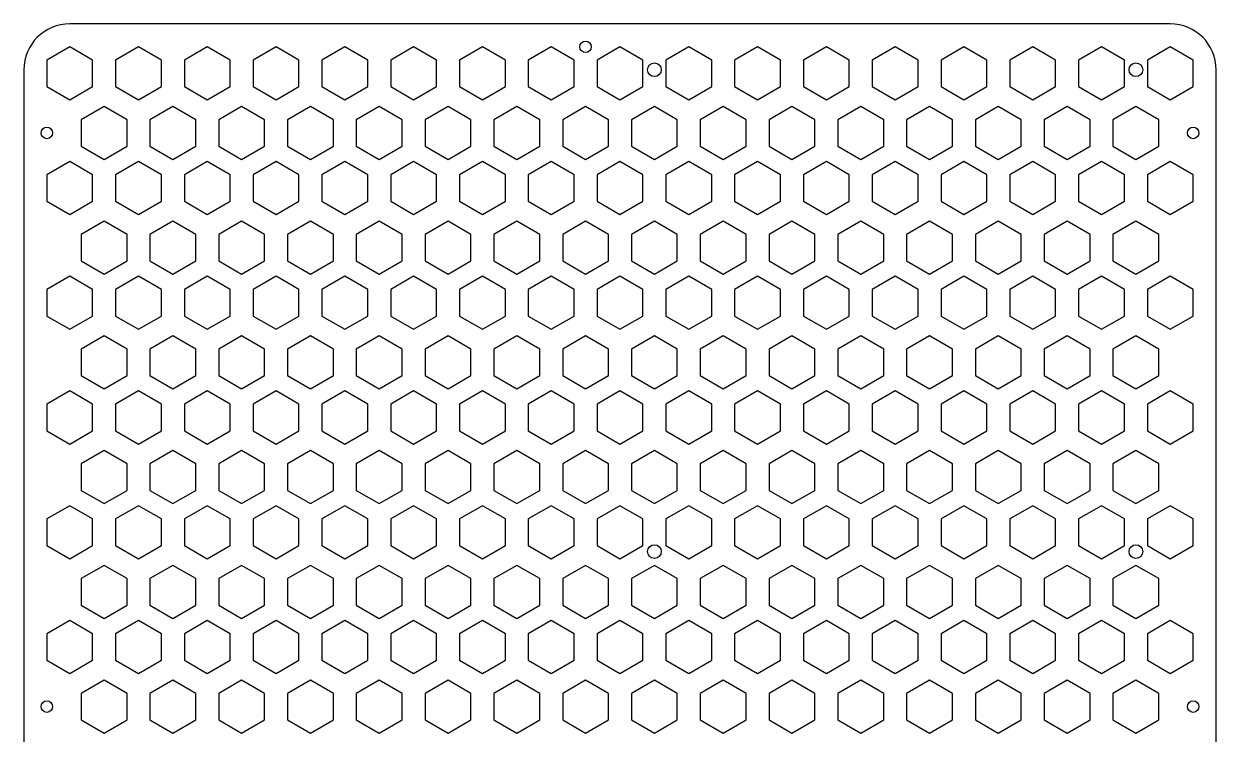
# Model space of a CAD drawing. Header units: millimetres. Extents: x 0 to 550, y 0 to 466.
# Drawn here: x 290.2 to 550.2, y 310.8 to 465.6 of the extents above; entities that cross this region are included whole.
import ezdxf

# ---------------------------------------------------------------- set-up
doc = ezdxf.new("R2010")
doc.units = ezdxf.units.MM

msp = doc.modelspace()

# ---------------------------------------------------------------- linework, layer by layer
at = {"color": 7, "linetype": 'Continuous', "lineweight": 25}
for p, q in [((540.2, 465.62), (300.2, 465.62)), ((300.2, 460.62), (295.2, 457.73)), ((305.2, 457.73), (300.2, 460.62)), ((315.2, 460.62), (310.2, 457.73)), ((320.2, 457.73), (315.2, 460.62)), ((330.2, 460.62), (325.2, 457.73)), ((335.2, 457.73), (330.2, 460.62)), ((345.2, 460.62), (340.2, 457.73)), ((350.2, 457.73), (345.2, 460.62)), ((360.2, 460.62), (355.2, 457.73)), ((365.2, 457.73), (360.2, 460.62)), ((375.2, 460.62), (370.2, 457.73)), ((380.2, 457.73), (375.2, 460.62)), ((390.2, 460.62), (385.2, 457.73)), ((395.2, 457.73), (390.2, 460.62)), ((405.2, 460.62), (400.2, 457.73)), ((410.2, 457.73), (405.2, 460.62)), ((420.2, 460.62), (415.2, 457.73)), ((425.2, 457.73), (420.2, 460.62)), ((435.2, 460.62), (430.2, 457.73)), ((440.2, 457.73), (435.2, 460.62)), ((450.2, 460.62), (445.2, 457.73)), ((455.2, 457.73), (450.2, 460.62)), ((465.2, 460.62), (460.2, 457.73)), ((470.2, 457.73), (465.2, 460.62)), ((480.2, 460.62), (475.2, 457.73)), ((485.2, 457.73), (480.2, 460.62)), ((495.2, 460.62), (490.2, 457.73)), ((500.2, 457.73), (495.2, 460.62)), ((510.2, 460.62), (505.2, 457.73)), ((515.2, 457.73), (510.2, 460.62)), ((525.2, 460.62), (520.2, 457.73)), ((530.2, 457.73), (525.2, 460.62)), ((540.2, 460.62), (535.2, 457.73)), ((545.2, 457.73), (540.2, 460.62)), ((295.2, 457.73), (295.2, 451.96)), ((305.2, 451.96), (305.2, 457.73)), ((310.2, 457.73), (310.2, 451.96)), ((320.2, 451.96), (320.2, 457.73)), ((325.2, 457.73), (325.2, 451.96)), ((335.2, 451.96), (335.2, 457.73)), ((340.2, 457.73), (340.2, 451.96)), ((350.2, 451.96), (350.2, 457.73)), ((355.2, 457.73), (355.2, 451.96)), ((365.2, 451.96), (365.2, 457.73)), ((370.2, 457.73), (370.2, 451.96)), ((380.2, 451.96), (380.2, 457.73)), ((385.2, 457.73), (385.2, 451.96)), ((395.2, 451.96), (395.2, 457.73)), ((400.2, 457.73), (400.2, 451.96)), ((410.2, 451.96), (410.2, 457.73)), ((415.2, 457.73), (415.2, 451.96)), ((425.2, 451.96), (425.2, 457.73)), ((430.2, 457.73), (430.2, 451.96)), ((440.2, 451.96), (440.2, 457.73)), ((445.2, 457.73), (445.2, 451.96)), ((455.2, 451.96), (455.2, 457.73)), ((460.2, 457.73), (460.2, 451.96)), ((470.2, 451.96), (470.2, 457.73)), ((475.2, 457.73), (475.2, 451.96)), ((485.2, 451.96), (485.2, 457.73)), ((490.2, 457.73), (490.2, 451.96)), ((500.2, 451.96), (500.2, 457.73)), ((505.2, 457.73), (505.2, 451.96)), ((515.2, 451.96), (515.2, 457.73)), ((520.2, 457.73), (520.2, 451.96)), ((530.2, 451.96), (530.2, 457.73)), ((535.2, 457.73), (535.2, 451.96)), ((545.2, 451.96), (545.2, 457.73)), ((290.2, 455.62), (290.2, 165.62)), ((550.2, 165.62), (550.2, 455.62)), ((295.2, 451.96), (300.2, 449.07)), ((300.2, 449.07), (305.2, 451.96)), ((310.2, 451.96), (315.2, 449.07)), ((315.2, 449.07), (320.2, 451.96)), ((325.2, 451.96), (330.2, 449.07)), ((330.2, 449.07), (335.2, 451.96)), ((340.2, 451.96), (345.2, 449.07)), ((345.2, 449.07), (350.2, 451.96)), ((355.2, 451.96), (360.2, 449.07)), ((360.2, 449.07), (365.2, 451.96)), ((370.2, 451.96), (375.2, 449.07)), ((375.2, 449.07), (380.2, 451.96)), ((385.2, 451.96), (390.2, 449.07)), ((390.2, 449.07), (395.2, 451.96)), ((400.2, 451.96), (405.2, 449.07)), ((405.2, 449.07), (410.2, 451.96)), ((415.2, 451.96), (420.2, 449.07)), ((420.2, 449.07), (425.2, 451.96)), ((430.2, 451.96), (435.2, 449.07)), ((435.2, 449.07), (440.2, 451.96)), ((445.2, 451.96), (450.2, 449.07)), ((450.2, 449.07), (455.2, 451.96)), ((460.2, 451.96), (465.2, 449.07)), ((465.2, 449.07), (470.2, 451.96)), ((475.2, 451.96), (480.2, 449.07)), ((480.2, 449.07), (485.2, 451.96)), ((490.2, 451.96), (495.2, 449.07)), ((495.2, 449.07), (500.2, 451.96)), ((505.2, 451.96), (510.2, 449.07)), ((510.2, 449.07), (515.2, 451.96)), ((520.2, 451.96), (525.2, 449.07)), ((525.2, 449.07), (530.2, 451.96)), ((535.2, 451.96), (540.2, 449.07)), ((540.2, 449.07), (545.2, 451.96)), ((307.7, 447.63), (302.7, 444.74)), ((312.7, 444.74), (307.7, 447.63)), ((322.7, 447.63), (317.7, 444.74)), ((327.7, 444.74), (322.7, 447.63)), ((337.7, 447.63), (332.7, 444.74)), ((342.7, 444.74), (337.7, 447.63)), ((352.7, 447.63), (347.7, 444.74)), ((357.7, 444.74), (352.7, 447.63)), ((367.7, 447.63), (362.7, 444.74)), ((372.7, 444.74), (367.7, 447.63)), ((382.7, 447.63), (377.7, 444.74)), ((387.7, 444.74), (382.7, 447.63)), ((397.7, 447.63), (392.7, 444.74)), ((402.7, 444.74), (397.7, 447.63)), ((412.7, 447.63), (407.7, 444.74)), ((417.7, 444.74), (412.7, 447.63)), ((427.7, 447.63), (422.7, 444.74)), ((432.7, 444.74), (427.7, 447.63)), ((442.7, 447.63), (437.7, 444.74)), ((447.7, 444.74), (442.7, 447.63)), ((457.7, 447.63), (452.7, 444.74)), ((462.7, 444.74), (457.7, 447.63)), ((472.7, 447.63), (467.7, 444.74)), ((477.7, 444.74), (472.7, 447.63)), ((487.7, 447.63), (482.7, 444.74)), ((492.7, 444.74), (487.7, 447.63)), ((502.7, 447.63), (497.7, 444.74)), ((507.7, 444.74), (502.7, 447.63)), ((517.7, 447.63), (512.7, 444.74)), ((522.7, 444.74), (517.7, 447.63)), ((532.7, 447.63), (527.7, 444.74)), ((537.7, 444.74), (532.7, 447.63)), ((302.7, 444.74), (302.7, 438.97)), ((312.7, 438.97), (312.7, 444.74)), ((317.7, 444.74), (317.7, 438.97)), ((327.7, 438.97), (327.7, 444.74)), ((332.7, 444.74), (332.7, 438.97)), ((342.7, 438.97), (342.7, 444.74)), ((347.7, 444.74), (347.7, 438.97)), ((357.7, 438.97), (357.7, 444.74)), ((362.7, 444.74), (362.7, 438.97)), ((372.7, 438.97), (372.7, 444.74)), ((377.7, 444.74), (377.7, 438.97)), ((387.7, 438.97), (387.7, 444.74)), ((392.7, 444.74), (392.7, 438.97)), ((402.7, 438.97), (402.7, 444.74)), ((407.7, 444.74), (407.7, 438.97)), ((417.7, 438.97), (417.7, 444.74)), ((422.7, 444.74), (422.7, 438.97)), ((432.7, 438.97), (432.7, 444.74)), ((437.7, 444.74), (437.7, 438.97)), ((447.7, 438.97), (447.7, 444.74)), ((452.7, 444.74), (452.7, 438.97)), ((462.7, 438.97), (462.7, 444.74)), ((467.7, 444.74), (467.7, 438.97)), ((477.7, 438.97), (477.7, 444.74)), ((482.7, 444.74), (482.7, 438.97)), ((492.7, 438.97), (492.7, 444.74)), ((497.7, 444.74), (497.7, 438.97)), ((507.7, 438.97), (507.7, 444.74)), ((512.7, 444.74), (512.7, 438.97)), ((522.7, 438.97), (522.7, 444.74)), ((527.7, 444.74), (527.7, 438.97)), ((537.7, 438.97), (537.7, 444.74)), ((302.7, 438.97), (307.7, 436.08)), ((307.7, 436.08), (312.7, 438.97)), ((317.7, 438.97), (322.7, 436.08)), ((322.7, 436.08), (327.7, 438.97)), ((332.7, 438.97), (337.7, 436.08)), ((337.7, 436.08), (342.7, 438.97)), ((347.7, 438.97), (352.7, 436.08)), ((352.7, 436.08), (357.7, 438.97)), ((362.7, 438.97), (367.7, 436.08)), ((367.7, 436.08), (372.7, 438.97)), ((377.7, 438.97), (382.7, 436.08)), ((382.7, 436.08), (387.7, 438.97)), ((392.7, 438.97), (397.7, 436.08)), ((397.7, 436.08), (402.7, 438.97)), ((407.7, 438.97), (412.7, 436.08)), ((412.7, 436.08), (417.7, 438.97)), ((422.7, 438.97), (427.7, 436.08)), ((427.7, 436.08), (432.7, 438.97)), ((437.7, 438.97), (442.7, 436.08)), ((442.7, 436.08), (447.7, 438.97)), ((452.7, 438.97), (457.7, 436.08)), ((457.7, 436.08), (462.7, 438.97)), ((467.7, 438.97), (472.7, 436.08)), ((472.7, 436.08), (477.7, 438.97)), ((482.7, 438.97), (487.7, 436.08)), ((487.7, 436.08), (492.7, 438.97)), ((497.7, 438.97), (502.7, 436.08)), ((502.7, 436.08), (507.7, 438.97)), ((512.7, 438.97), (517.7, 436.08)), ((517.7, 436.08), (522.7, 438.97)), ((527.7, 438.97), (532.7, 436.08)), ((532.7, 436.08), (537.7, 438.97)), ((300.2, 435.62), (295.2, 432.73)), ((305.2, 432.73), (300.2, 435.62)), ((315.2, 435.62), (310.2, 432.73)), ((320.2, 432.73), (315.2, 435.62)), ((330.2, 435.62), (325.2, 432.73)), ((335.2, 432.73), (330.2, 435.62)), ((345.2, 435.62), (340.2, 432.73)), ((350.2, 432.73), (345.2, 435.62)), ((360.2, 435.62), (355.2, 432.73)), ((365.2, 432.73), (360.2, 435.62)), ((375.2, 435.62), (370.2, 432.73)), ((380.2, 432.73), (375.2, 435.62)), ((390.2, 435.62), (385.2, 432.73)), ((395.2, 432.73), (390.2, 435.62)), ((405.2, 435.62), (400.2, 432.73)), ((410.2, 432.73), (405.2, 435.62)), ((420.2, 435.62), (415.2, 432.73)), ((425.2, 432.73), (420.2, 435.62)), ((435.2, 435.62), (430.2, 432.73)), ((440.2, 432.73), (435.2, 435.62)), ((450.2, 435.62), (445.2, 432.73)), ((455.2, 432.73), (450.2, 435.62)), ((465.2, 435.62), (460.2, 432.73)), ((470.2, 432.73), (465.2, 435.62)), ((480.2, 435.62), (475.2, 432.73)), ((485.2, 432.73), (480.2, 435.62)), ((495.2, 435.62), (490.2, 432.73)), ((500.2, 432.73), (495.2, 435.62)), ((510.2, 435.62), (505.2, 432.73)), ((515.2, 432.73), (510.2, 435.62)), ((525.2, 435.62), (520.2, 432.73)), ((530.2, 432.73), (525.2, 435.62)), ((540.2, 435.62), (535.2, 432.73)), ((545.2, 432.73), (540.2, 435.62)), ((295.2, 432.73), (295.2, 426.96)), ((305.2, 426.96), (305.2, 432.73)), ((310.2, 432.73), (310.2, 426.96)), ((320.2, 426.96), (320.2, 432.73)), ((325.2, 432.73), (325.2, 426.96)), ((335.2, 426.96), (335.2, 432.73)), ((340.2, 432.73), (340.2, 426.96)), ((350.2, 426.96), (350.2, 432.73)), ((355.2, 432.73), (355.2, 426.96)), ((365.2, 426.96), (365.2, 432.73)), ((370.2, 432.73), (370.2, 426.96)), ((380.2, 426.96), (380.2, 432.73)), ((385.2, 432.73), (385.2, 426.96)), ((395.2, 426.96), (395.2, 432.73)), ((400.2, 432.73), (400.2, 426.96)), ((410.2, 426.96), (410.2, 432.73)), ((415.2, 432.73), (415.2, 426.96)), ((425.2, 426.96), (425.2, 432.73)), ((430.2, 432.73), (430.2, 426.96)), ((440.2, 426.96), (440.2, 432.73)), ((445.2, 432.73), (445.2, 426.96)), ((455.2, 426.96), (455.2, 432.73)), ((460.2, 432.73), (460.2, 426.96)), ((470.2, 426.96), (470.2, 432.73)), ((475.2, 432.73), (475.2, 426.96)), ((485.2, 426.96), (485.2, 432.73)), ((490.2, 432.73), (490.2, 426.96)), ((500.2, 426.96), (500.2, 432.73)), ((505.2, 432.73), (505.2, 426.96)), ((515.2, 426.96), (515.2, 432.73)), ((520.2, 432.73), (520.2, 426.96)), ((530.2, 426.96), (530.2, 432.73)), ((535.2, 432.73), (535.2, 426.96)), ((545.2, 426.96), (545.2, 432.73)), ((295.2, 426.96), (300.2, 424.07)), ((300.2, 424.07), (305.2, 426.96)), ((310.2, 426.96), (315.2, 424.07)), ((315.2, 424.07), (320.2, 426.96)), ((325.2, 426.96), (330.2, 424.07)), ((330.2, 424.07), (335.2, 426.96)), ((340.2, 426.96), (345.2, 424.07)), ((345.2, 424.07), (350.2, 426.96)), ((355.2, 426.96), (360.2, 424.07)), ((360.2, 424.07), (365.2, 426.96)), ((370.2, 426.96), (375.2, 424.07)), ((375.2, 424.07), (380.2, 426.96)), ((385.2, 426.96), (390.2, 424.07)), ((390.2, 424.07), (395.2, 426.96)), ((400.2, 426.96), (405.2, 424.07)), ((405.2, 424.07), (410.2, 426.96)), ((415.2, 426.96), (420.2, 424.07)), ((420.2, 424.07), (425.2, 426.96)), ((430.2, 426.96), (435.2, 424.07)), ((435.2, 424.07), (440.2, 426.96)), ((445.2, 426.96), (450.2, 424.07)), ((450.2, 424.07), (455.2, 426.96)), ((460.2, 426.96), (465.2, 424.07)), ((465.2, 424.07), (470.2, 426.96)), ((475.2, 426.96), (480.2, 424.07)), ((480.2, 424.07), (485.2, 426.96)), ((490.2, 426.96), (495.2, 424.07)), ((495.2, 424.07), (500.2, 426.96)), ((505.2, 426.96), (510.2, 424.07)), ((510.2, 424.07), (515.2, 426.96)), ((520.2, 426.96), (525.2, 424.07)), ((525.2, 424.07), (530.2, 426.96)), ((535.2, 426.96), (540.2, 424.07)), ((540.2, 424.07), (545.2, 426.96)), ((307.7, 422.63), (302.7, 419.74)), ((312.7, 419.74), (307.7, 422.63)), ((322.7, 422.63), (317.7, 419.74)), ((327.7, 419.74), (322.7, 422.63)), ((337.7, 422.63), (332.7, 419.74)), ((342.7, 419.74), (337.7, 422.63)), ((352.7, 422.63), (347.7, 419.74)), ((357.7, 419.74), (352.7, 422.63)), ((367.7, 422.63), (362.7, 419.74)), ((372.7, 419.74), (367.7, 422.63)), ((382.7, 422.63), (377.7, 419.74)), ((387.7, 419.74), (382.7, 422.63)), ((397.7, 422.63), (392.7, 419.74)), ((402.7, 419.74), (397.7, 422.63)), ((412.7, 422.63), (407.7, 419.74)), ((417.7, 419.74), (412.7, 422.63)), ((427.7, 422.63), (422.7, 419.74)), ((432.7, 419.74), (427.7, 422.63)), ((442.7, 422.63), (437.7, 419.74)), ((447.7, 419.74), (442.7, 422.63)), ((457.7, 422.63), (452.7, 419.74)), ((462.7, 419.74), (457.7, 422.63)), ((472.7, 422.63), (467.7, 419.74)), ((477.7, 419.74), (472.7, 422.63)), ((487.7, 422.63), (482.7, 419.74)), ((492.7, 419.74), (487.7, 422.63)), ((502.7, 422.63), (497.7, 419.74)), ((507.7, 419.74), (502.7, 422.63)), ((517.7, 422.63), (512.7, 419.74)), ((522.7, 419.74), (517.7, 422.63)), ((532.7, 422.63), (527.7, 419.74)), ((537.7, 419.74), (532.7, 422.63)), ((302.7, 419.74), (302.7, 413.97)), ((312.7, 413.97), (312.7, 419.74)), ((317.7, 419.74), (317.7, 413.97)), ((327.7, 413.97), (327.7, 419.74)), ((332.7, 419.74), (332.7, 413.97)), ((342.7, 413.97), (342.7, 419.74)), ((347.7, 419.74), (347.7, 413.97)), ((357.7, 413.97), (357.7, 419.74)), ((362.7, 419.74), (362.7, 413.97)), ((372.7, 413.97), (372.7, 419.74)), ((377.7, 419.74), (377.7, 413.97)), ((387.7, 413.97), (387.7, 419.74)), ((392.7, 419.74), (392.7, 413.97)), ((402.7, 413.97), (402.7, 419.74)), ((407.7, 419.74), (407.7, 413.97)), ((417.7, 413.97), (417.7, 419.74)), ((422.7, 419.74), (422.7, 413.97)), ((432.7, 413.97), (432.7, 419.74)), ((437.7, 419.74), (437.7, 413.97)), ((447.7, 413.97), (447.7, 419.74)), ((452.7, 419.74), (452.7, 413.97)), ((462.7, 413.97), (462.7, 419.74)), ((467.7, 419.74), (467.7, 413.97)), ((477.7, 413.97), (477.7, 419.74)), ((482.7, 419.74), (482.7, 413.97)), ((492.7, 413.97), (492.7, 419.74)), ((497.7, 419.74), (497.7, 413.97)), ((507.7, 413.97), (507.7, 419.74)), ((512.7, 419.74), (512.7, 413.97)), ((522.7, 413.97), (522.7, 419.74)), ((527.7, 419.74), (527.7, 413.97)), ((537.7, 413.97), (537.7, 419.74)), ((302.7, 413.97), (307.7, 411.08)), ((307.7, 411.08), (312.7, 413.97)), ((317.7, 413.97), (322.7, 411.08)), ((322.7, 411.08), (327.7, 413.97)), ((332.7, 413.97), (337.7, 411.08)), ((337.7, 411.08), (342.7, 413.97)), ((347.7, 413.97), (352.7, 411.08)), ((352.7, 411.08), (357.7, 413.97)), ((362.7, 413.97), (367.7, 411.08)), ((367.7, 411.08), (372.7, 413.97)), ((377.7, 413.97), (382.7, 411.08)), ((382.7, 411.08), (387.7, 413.97)), ((392.7, 413.97), (397.7, 411.08)), ((397.7, 411.08), (402.7, 413.97)), ((407.7, 413.97), (412.7, 411.08)), ((412.7, 411.08), (417.7, 413.97)), ((422.7, 413.97), (427.7, 411.08)), ((427.7, 411.08), (432.7, 413.97)), ((437.7, 413.97), (442.7, 411.08)), ((442.7, 411.08), (447.7, 413.97)), ((452.7, 413.97), (457.7, 411.08)), ((457.7, 411.08), (462.7, 413.97)), ((467.7, 413.97), (472.7, 411.08)), ((472.7, 411.08), (477.7, 413.97)), ((482.7, 413.97), (487.7, 411.08)), ((487.7, 411.08), (492.7, 413.97)), ((497.7, 413.97), (502.7, 411.08)), ((502.7, 411.08), (507.7, 413.97)), ((512.7, 413.97), (517.7, 411.08)), ((517.7, 411.08), (522.7, 413.97)), ((527.7, 413.97), (532.7, 411.08)), ((532.7, 411.08), (537.7, 413.97)), ((300.2, 410.62), (295.2, 407.73)), ((305.2, 407.73), (300.2, 410.62)), ((315.2, 410.62), (310.2, 407.73)), ((320.2, 407.73), (315.2, 410.62)), ((330.2, 410.62), (325.2, 407.73)), ((335.2, 407.73), (330.2, 410.62)), ((345.2, 410.62), (340.2, 407.73)), ((350.2, 407.73), (345.2, 410.62)), ((360.2, 410.62), (355.2, 407.73)), ((365.2, 407.73), (360.2, 410.62)), ((375.2, 410.62), (370.2, 407.73)), ((380.2, 407.73), (375.2, 410.62)), ((390.2, 410.62), (385.2, 407.73)), ((395.2, 407.73), (390.2, 410.62)), ((405.2, 410.62), (400.2, 407.73)), ((410.2, 407.73), (405.2, 410.62)), ((420.2, 410.62), (415.2, 407.73)), ((425.2, 407.73), (420.2, 410.62)), ((435.2, 410.62), (430.2, 407.73)), ((440.2, 407.73), (435.2, 410.62)), ((450.2, 410.62), (445.2, 407.73)), ((455.2, 407.73), (450.2, 410.62)), ((465.2, 410.62), (460.2, 407.73)), ((470.2, 407.73), (465.2, 410.62)), ((480.2, 410.62), (475.2, 407.73)), ((485.2, 407.73), (480.2, 410.62)), ((495.2, 410.62), (490.2, 407.73)), ((500.2, 407.73), (495.2, 410.62)), ((510.2, 410.62), (505.2, 407.73)), ((515.2, 407.73), (510.2, 410.62)), ((525.2, 410.62), (520.2, 407.73)), ((530.2, 407.73), (525.2, 410.62)), ((540.2, 410.62), (535.2, 407.73)), ((545.2, 407.73), (540.2, 410.62)), ((295.2, 407.73), (295.2, 401.96)), ((305.2, 401.96), (305.2, 407.73)), ((310.2, 407.73), (310.2, 401.96)), ((320.2, 401.96), (320.2, 407.73)), ((325.2, 407.73), (325.2, 401.96)), ((335.2, 401.96), (335.2, 407.73)), ((340.2, 407.73), (340.2, 401.96)), ((350.2, 401.96), (350.2, 407.73)), ((355.2, 407.73), (355.2, 401.96)), ((365.2, 401.96), (365.2, 407.73)), ((370.2, 407.73), (370.2, 401.96)), ((380.2, 401.96), (380.2, 407.73)), ((385.2, 407.73), (385.2, 401.96)), ((395.2, 401.96), (395.2, 407.73)), ((400.2, 407.73), (400.2, 401.96)), ((410.2, 401.96), (410.2, 407.73)), ((415.2, 407.73), (415.2, 401.96)), ((425.2, 401.96), (425.2, 407.73)), ((430.2, 407.73), (430.2, 401.96)), ((440.2, 401.96), (440.2, 407.73)), ((445.2, 407.73), (445.2, 401.96)), ((455.2, 401.96), (455.2, 407.73)), ((460.2, 407.73), (460.2, 401.96)), ((470.2, 401.96), (470.2, 407.73)), ((475.2, 407.73), (475.2, 401.96)), ((485.2, 401.96), (485.2, 407.73)), ((490.2, 407.73), (490.2, 401.96)), ((500.2, 401.96), (500.2, 407.73)), ((505.2, 407.73), (505.2, 401.96)), ((515.2, 401.96), (515.2, 407.73)), ((520.2, 407.73), (520.2, 401.96)), ((530.2, 401.96), (530.2, 407.73)), ((535.2, 407.73), (535.2, 401.96)), ((545.2, 401.96), (545.2, 407.73)), ((295.2, 401.96), (300.2, 399.07)), ((300.2, 399.07), (305.2, 401.96)), ((310.2, 401.96), (315.2, 399.07)), ((315.2, 399.07), (320.2, 401.96)), ((325.2, 401.96), (330.2, 399.07)), ((330.2, 399.07), (335.2, 401.96)), ((340.2, 401.96), (345.2, 399.07)), ((345.2, 399.07), (350.2, 401.96)), ((355.2, 401.96), (360.2, 399.07)), ((360.2, 399.07), (365.2, 401.96)), ((370.2, 401.96), (375.2, 399.07)), ((375.2, 399.07), (380.2, 401.96)), ((385.2, 401.96), (390.2, 399.07)), ((390.2, 399.07), (395.2, 401.96)), ((400.2, 401.96), (405.2, 399.07)), ((405.2, 399.07), (410.2, 401.96)), ((415.2, 401.96), (420.2, 399.07)), ((420.2, 399.07), (425.2, 401.96)), ((430.2, 401.96), (435.2, 399.07)), ((435.2, 399.07), (440.2, 401.96)), ((445.2, 401.96), (450.2, 399.07)), ((450.2, 399.07), (455.2, 401.96)), ((460.2, 401.96), (465.2, 399.07)), ((465.2, 399.07), (470.2, 401.96)), ((475.2, 401.96), (480.2, 399.07)), ((480.2, 399.07), (485.2, 401.96)), ((490.2, 401.96), (495.2, 399.07)), ((495.2, 399.07), (500.2, 401.96)), ((505.2, 401.96), (510.2, 399.07)), ((510.2, 399.07), (515.2, 401.96)), ((520.2, 401.96), (525.2, 399.07)), ((525.2, 399.07), (530.2, 401.96)), ((535.2, 401.96), (540.2, 399.07)), ((540.2, 399.07), (545.2, 401.96)), ((307.7, 397.63), (302.7, 394.74)), ((312.7, 394.74), (307.7, 397.63)), ((322.7, 397.63), (317.7, 394.74)), ((327.7, 394.74), (322.7, 397.63)), ((337.7, 397.63), (332.7, 394.74)), ((342.7, 394.74), (337.7, 397.63)), ((352.7, 397.63), (347.7, 394.74)), ((357.7, 394.74), (352.7, 397.63)), ((367.7, 397.63), (362.7, 394.74)), ((372.7, 394.74), (367.7, 397.63)), ((382.7, 397.63), (377.7, 394.74)), ((387.7, 394.74), (382.7, 397.63)), ((397.7, 397.63), (392.7, 394.74)), ((402.7, 394.74), (397.7, 397.63)), ((412.7, 397.63), (407.7, 394.74)), ((417.7, 394.74), (412.7, 397.63)), ((427.7, 397.63), (422.7, 394.74)), ((432.7, 394.74), (427.7, 397.63)), ((442.7, 397.63), (437.7, 394.74)), ((447.7, 394.74), (442.7, 397.63)), ((457.7, 397.63), (452.7, 394.74)), ((462.7, 394.74), (457.7, 397.63)), ((472.7, 397.63), (467.7, 394.74)), ((477.7, 394.74), (472.7, 397.63)), ((487.7, 397.63), (482.7, 394.74)), ((492.7, 394.74), (487.7, 397.63)), ((502.7, 397.63), (497.7, 394.74)), ((507.7, 394.74), (502.7, 397.63)), ((517.7, 397.63), (512.7, 394.74)), ((522.7, 394.74), (517.7, 397.63)), ((532.7, 397.63), (527.7, 394.74)), ((537.7, 394.74), (532.7, 397.63)), ((302.7, 394.74), (302.7, 388.97)), ((312.7, 388.97), (312.7, 394.74)), ((317.7, 394.74), (317.7, 388.97)), ((327.7, 388.97), (327.7, 394.74)), ((332.7, 394.74), (332.7, 388.97)), ((342.7, 388.97), (342.7, 394.74)), ((347.7, 394.74), (347.7, 388.97)), ((357.7, 388.97), (357.7, 394.74)), ((362.7, 394.74), (362.7, 388.97)), ((372.7, 388.97), (372.7, 394.74)), ((377.7, 394.74), (377.7, 388.97)), ((387.7, 388.97), (387.7, 394.74)), ((392.7, 394.74), (392.7, 388.97)), ((402.7, 388.97), (402.7, 394.74)), ((407.7, 394.74), (407.7, 388.97)), ((417.7, 388.97), (417.7, 394.74)), ((422.7, 394.74), (422.7, 388.97)), ((432.7, 388.97), (432.7, 394.74)), ((437.7, 394.74), (437.7, 388.97)), ((447.7, 388.97), (447.7, 394.74)), ((452.7, 394.74), (452.7, 388.97)), ((462.7, 388.97), (462.7, 394.74)), ((467.7, 394.74), (467.7, 388.97)), ((477.7, 388.97), (477.7, 394.74)), ((482.7, 394.74), (482.7, 388.97)), ((492.7, 388.97), (492.7, 394.74)), ((497.7, 394.74), (497.7, 388.97)), ((507.7, 388.97), (507.7, 394.74)), ((512.7, 394.74), (512.7, 388.97)), ((522.7, 388.97), (522.7, 394.74)), ((527.7, 394.74), (527.7, 388.97)), ((537.7, 388.97), (537.7, 394.74)), ((302.7, 388.97), (307.7, 386.08)), ((307.7, 386.08), (312.7, 388.97)), ((317.7, 388.97), (322.7, 386.08)), ((322.7, 386.08), (327.7, 388.97)), ((332.7, 388.97), (337.7, 386.08)), ((337.7, 386.08), (342.7, 388.97)), ((347.7, 388.97), (352.7, 386.08)), ((352.7, 386.08), (357.7, 388.97)), ((362.7, 388.97), (367.7, 386.08)), ((367.7, 386.08), (372.7, 388.97)), ((377.7, 388.97), (382.7, 386.08)), ((382.7, 386.08), (387.7, 388.97)), ((392.7, 388.97), (397.7, 386.08)), ((397.7, 386.08), (402.7, 388.97)), ((407.7, 388.97), (412.7, 386.08)), ((412.7, 386.08), (417.7, 388.97)), ((422.7, 388.97), (427.7, 386.08)), ((427.7, 386.08), (432.7, 388.97)), ((437.7, 388.97), (442.7, 386.08)), ((442.7, 386.08), (447.7, 388.97)), ((452.7, 388.97), (457.7, 386.08)), ((457.7, 386.08), (462.7, 388.97)), ((467.7, 388.97), (472.7, 386.08)), ((472.7, 386.08), (477.7, 388.97)), ((482.7, 388.97), (487.7, 386.08)), ((487.7, 386.08), (492.7, 388.97)), ((497.7, 388.97), (502.7, 386.08)), ((502.7, 386.08), (507.7, 388.97)), ((512.7, 388.97), (517.7, 386.08)), ((517.7, 386.08), (522.7, 388.97)), ((527.7, 388.97), (532.7, 386.08)), ((532.7, 386.08), (537.7, 388.97)), ((300.2, 385.62), (295.2, 382.73)), ((305.2, 382.73), (300.2, 385.62)), ((315.2, 385.62), (310.2, 382.73)), ((320.2, 382.73), (315.2, 385.62)), ((330.2, 385.62), (325.2, 382.73)), ((335.2, 382.73), (330.2, 385.62)), ((345.2, 385.62), (340.2, 382.73)), ((350.2, 382.73), (345.2, 385.62)), ((360.2, 385.62), (355.2, 382.73)), ((365.2, 382.73), (360.2, 385.62)), ((375.2, 385.62), (370.2, 382.73)), ((380.2, 382.73), (375.2, 385.62)), ((390.2, 385.62), (385.2, 382.73)), ((395.2, 382.73), (390.2, 385.62)), ((405.2, 385.62), (400.2, 382.73)), ((410.2, 382.73), (405.2, 385.62)), ((420.2, 385.62), (415.2, 382.73)), ((425.2, 382.73), (420.2, 385.62)), ((435.2, 385.62), (430.2, 382.73)), ((440.2, 382.73), (435.2, 385.62)), ((450.2, 385.62), (445.2, 382.73)), ((455.2, 382.73), (450.2, 385.62)), ((465.2, 385.62), (460.2, 382.73)), ((470.2, 382.73), (465.2, 385.62)), ((480.2, 385.62), (475.2, 382.73)), ((485.2, 382.73), (480.2, 385.62)), ((495.2, 385.62), (490.2, 382.73)), ((500.2, 382.73), (495.2, 385.62)), ((510.2, 385.62), (505.2, 382.73)), ((515.2, 382.73), (510.2, 385.62)), ((525.2, 385.62), (520.2, 382.73)), ((530.2, 382.73), (525.2, 385.62)), ((540.2, 385.62), (535.2, 382.73)), ((545.2, 382.73), (540.2, 385.62)), ((295.2, 382.73), (295.2, 376.96)), ((305.2, 376.96), (305.2, 382.73)), ((310.2, 382.73), (310.2, 376.96)), ((320.2, 376.96), (320.2, 382.73)), ((325.2, 382.73), (325.2, 376.96)), ((335.2, 376.96), (335.2, 382.73)), ((340.2, 382.73), (340.2, 376.96)), ((350.2, 376.96), (350.2, 382.73)), ((355.2, 382.73), (355.2, 376.96)), ((365.2, 376.96), (365.2, 382.73)), ((370.2, 382.73), (370.2, 376.96)), ((380.2, 376.96), (380.2, 382.73)), ((385.2, 382.73), (385.2, 376.96)), ((395.2, 376.96), (395.2, 382.73)), ((400.2, 382.73), (400.2, 376.96)), ((410.2, 376.96), (410.2, 382.73)), ((415.2, 382.73), (415.2, 376.96)), ((425.2, 376.96), (425.2, 382.73)), ((430.2, 382.73), (430.2, 376.96)), ((440.2, 376.96), (440.2, 382.73)), ((445.2, 382.73), (445.2, 376.96)), ((455.2, 376.96), (455.2, 382.73)), ((460.2, 382.73), (460.2, 376.96)), ((470.2, 376.96), (470.2, 382.73)), ((475.2, 382.73), (475.2, 376.96)), ((485.2, 376.96), (485.2, 382.73)), ((490.2, 382.73), (490.2, 376.96)), ((500.2, 376.96), (500.2, 382.73)), ((505.2, 382.73), (505.2, 376.96)), ((515.2, 376.96), (515.2, 382.73)), ((520.2, 382.73), (520.2, 376.96)), ((530.2, 376.96), (530.2, 382.73)), ((535.2, 382.73), (535.2, 376.96)), ((545.2, 376.96), (545.2, 382.73)), ((295.2, 376.96), (300.2, 374.07)), ((300.2, 374.07), (305.2, 376.96)), ((310.2, 376.96), (315.2, 374.07)), ((315.2, 374.07), (320.2, 376.96)), ((325.2, 376.96), (330.2, 374.07)), ((330.2, 374.07), (335.2, 376.96)), ((340.2, 376.96), (345.2, 374.07)), ((345.2, 374.07), (350.2, 376.96)), ((355.2, 376.96), (360.2, 374.07)), ((360.2, 374.07), (365.2, 376.96)), ((370.2, 376.96), (375.2, 374.07)), ((375.2, 374.07), (380.2, 376.96)), ((385.2, 376.96), (390.2, 374.07)), ((390.2, 374.07), (395.2, 376.96)), ((400.2, 376.96), (405.2, 374.07)), ((405.2, 374.07), (410.2, 376.96)), ((415.2, 376.96), (420.2, 374.07)), ((420.2, 374.07), (425.2, 376.96)), ((430.2, 376.96), (435.2, 374.07)), ((435.2, 374.07), (440.2, 376.96)), ((445.2, 376.96), (450.2, 374.07)), ((450.2, 374.07), (455.2, 376.96)), ((460.2, 376.96), (465.2, 374.07)), ((465.2, 374.07), (470.2, 376.96)), ((475.2, 376.96), (480.2, 374.07)), ((480.2, 374.07), (485.2, 376.96)), ((490.2, 376.96), (495.2, 374.07)), ((495.2, 374.07), (500.2, 376.96)), ((505.2, 376.96), (510.2, 374.07)), ((510.2, 374.07), (515.2, 376.96)), ((520.2, 376.96), (525.2, 374.07)), ((525.2, 374.07), (530.2, 376.96)), ((535.2, 376.96), (540.2, 374.07)), ((540.2, 374.07), (545.2, 376.96)), ((307.7, 372.63), (302.7, 369.74)), ((312.7, 369.74), (307.7, 372.63)), ((322.7, 372.63), (317.7, 369.74)), ((327.7, 369.74), (322.7, 372.63)), ((337.7, 372.63), (332.7, 369.74)), ((342.7, 369.74), (337.7, 372.63)), ((352.7, 372.63), (347.7, 369.74)), ((357.7, 369.74), (352.7, 372.63)), ((367.7, 372.63), (362.7, 369.74)), ((372.7, 369.74), (367.7, 372.63)), ((382.7, 372.63), (377.7, 369.74)), ((387.7, 369.74), (382.7, 372.63)), ((397.7, 372.63), (392.7, 369.74)), ((402.7, 369.74), (397.7, 372.63)), ((412.7, 372.63), (407.7, 369.74)), ((417.7, 369.74), (412.7, 372.63)), ((427.7, 372.63), (422.7, 369.74)), ((432.7, 369.74), (427.7, 372.63)), ((442.7, 372.63), (437.7, 369.74)), ((447.7, 369.74), (442.7, 372.63)), ((457.7, 372.63), (452.7, 369.74)), ((462.7, 369.74), (457.7, 372.63)), ((472.7, 372.63), (467.7, 369.74)), ((477.7, 369.74), (472.7, 372.63)), ((487.7, 372.63), (482.7, 369.74)), ((492.7, 369.74), (487.7, 372.63)), ((502.7, 372.63), (497.7, 369.74)), ((507.7, 369.74), (502.7, 372.63)), ((517.7, 372.63), (512.7, 369.74)), ((522.7, 369.74), (517.7, 372.63)), ((532.7, 372.63), (527.7, 369.74)), ((537.7, 369.74), (532.7, 372.63)), ((302.7, 369.74), (302.7, 363.97)), ((312.7, 363.97), (312.7, 369.74)), ((317.7, 369.74), (317.7, 363.97)), ((327.7, 363.97), (327.7, 369.74)), ((332.7, 369.74), (332.7, 363.97)), ((342.7, 363.97), (342.7, 369.74)), ((347.7, 369.74), (347.7, 363.97)), ((357.7, 363.97), (357.7, 369.74)), ((362.7, 369.74), (362.7, 363.97)), ((372.7, 363.97), (372.7, 369.74)), ((377.7, 369.74), (377.7, 363.97)), ((387.7, 363.97), (387.7, 369.74)), ((392.7, 369.74), (392.7, 363.97)), ((402.7, 363.97), (402.7, 369.74)), ((407.7, 369.74), (407.7, 363.97)), ((417.7, 363.97), (417.7, 369.74)), ((422.7, 369.74), (422.7, 363.97)), ((432.7, 363.97), (432.7, 369.74)), ((437.7, 369.74), (437.7, 363.97)), ((447.7, 363.97), (447.7, 369.74)), ((452.7, 369.74), (452.7, 363.97)), ((462.7, 363.97), (462.7, 369.74)), ((467.7, 369.74), (467.7, 363.97)), ((477.7, 363.97), (477.7, 369.74)), ((482.7, 369.74), (482.7, 363.97)), ((492.7, 363.97), (492.7, 369.74)), ((497.7, 369.74), (497.7, 363.97)), ((507.7, 363.97), (507.7, 369.74)), ((512.7, 369.74), (512.7, 363.97)), ((522.7, 363.97), (522.7, 369.74)), ((527.7, 369.74), (527.7, 363.97)), ((537.7, 363.97), (537.7, 369.74)), ((302.7, 363.97), (307.7, 361.08)), ((307.7, 361.08), (312.7, 363.97)), ((317.7, 363.97), (322.7, 361.08)), ((322.7, 361.08), (327.7, 363.97)), ((332.7, 363.97), (337.7, 361.08)), ((337.7, 361.08), (342.7, 363.97)), ((347.7, 363.97), (352.7, 361.08)), ((352.7, 361.08), (357.7, 363.97)), ((362.7, 363.97), (367.7, 361.08)), ((367.7, 361.08), (372.7, 363.97)), ((377.7, 363.97), (382.7, 361.08)), ((382.7, 361.08), (387.7, 363.97)), ((392.7, 363.97), (397.7, 361.08)), ((397.7, 361.08), (402.7, 363.97)), ((407.7, 363.97), (412.7, 361.08)), ((412.7, 361.08), (417.7, 363.97)), ((422.7, 363.97), (427.7, 361.08)), ((427.7, 361.08), (432.7, 363.97)), ((437.7, 363.97), (442.7, 361.08)), ((442.7, 361.08), (447.7, 363.97)), ((452.7, 363.97), (457.7, 361.08)), ((457.7, 361.08), (462.7, 363.97)), ((467.7, 363.97), (472.7, 361.08)), ((472.7, 361.08), (477.7, 363.97)), ((482.7, 363.97), (487.7, 361.08)), ((487.7, 361.08), (492.7, 363.97)), ((497.7, 363.97), (502.7, 361.08)), ((502.7, 361.08), (507.7, 363.97)), ((512.7, 363.97), (517.7, 361.08)), ((517.7, 361.08), (522.7, 363.97)), ((527.7, 363.97), (532.7, 361.08)), ((532.7, 361.08), (537.7, 363.97)), ((300.2, 360.62), (295.2, 357.73)), ((305.2, 357.73), (300.2, 360.62)), ((315.2, 360.62), (310.2, 357.73)), ((320.2, 357.73), (315.2, 360.62)), ((330.2, 360.62), (325.2, 357.73)), ((335.2, 357.73), (330.2, 360.62)), ((345.2, 360.62), (340.2, 357.73)), ((350.2, 357.73), (345.2, 360.62)), ((360.2, 360.62), (355.2, 357.73)), ((365.2, 357.73), (360.2, 360.62)), ((375.2, 360.62), (370.2, 357.73)), ((380.2, 357.73), (375.2, 360.62)), ((390.2, 360.62), (385.2, 357.73)), ((395.2, 357.73), (390.2, 360.62)), ((405.2, 360.62), (400.2, 357.73)), ((410.2, 357.73), (405.2, 360.62)), ((420.2, 360.62), (415.2, 357.73)), ((425.2, 357.73), (420.2, 360.62)), ((435.2, 360.62), (430.2, 357.73)), ((440.2, 357.73), (435.2, 360.62)), ((450.2, 360.62), (445.2, 357.73)), ((455.2, 357.73), (450.2, 360.62)), ((465.2, 360.62), (460.2, 357.73)), ((470.2, 357.73), (465.2, 360.62)), ((480.2, 360.62), (475.2, 357.73)), ((485.2, 357.73), (480.2, 360.62)), ((495.2, 360.62), (490.2, 357.73)), ((500.2, 357.73), (495.2, 360.62)), ((510.2, 360.62), (505.2, 357.73)), ((515.2, 357.73), (510.2, 360.62)), ((525.2, 360.62), (520.2, 357.73)), ((530.2, 357.73), (525.2, 360.62)), ((540.2, 360.62), (535.2, 357.73)), ((545.2, 357.73), (540.2, 360.62)), ((295.2, 357.73), (295.2, 351.96)), ((305.2, 351.96), (305.2, 357.73)), ((310.2, 357.73), (310.2, 351.96)), ((320.2, 351.96), (320.2, 357.73)), ((325.2, 357.73), (325.2, 351.96)), ((335.2, 351.96), (335.2, 357.73)), ((340.2, 357.73), (340.2, 351.96)), ((350.2, 351.96), (350.2, 357.73)), ((355.2, 357.73), (355.2, 351.96)), ((365.2, 351.96), (365.2, 357.73)), ((370.2, 357.73), (370.2, 351.96)), ((380.2, 351.96), (380.2, 357.73)), ((385.2, 357.73), (385.2, 351.96)), ((395.2, 351.96), (395.2, 357.73)), ((400.2, 357.73), (400.2, 351.96)), ((410.2, 351.96), (410.2, 357.73)), ((415.2, 357.73), (415.2, 351.96)), ((425.2, 351.96), (425.2, 357.73)), ((430.2, 357.73), (430.2, 351.96)), ((440.2, 351.96), (440.2, 357.73)), ((445.2, 357.73), (445.2, 351.96)), ((455.2, 351.96), (455.2, 357.73)), ((460.2, 357.73), (460.2, 351.96)), ((470.2, 351.96), (470.2, 357.73)), ((475.2, 357.73), (475.2, 351.96)), ((485.2, 351.96), (485.2, 357.73)), ((490.2, 357.73), (490.2, 351.96)), ((500.2, 351.96), (500.2, 357.73)), ((505.2, 357.73), (505.2, 351.96)), ((515.2, 351.96), (515.2, 357.73)), ((520.2, 357.73), (520.2, 351.96)), ((530.2, 351.96), (530.2, 357.73)), ((535.2, 357.73), (535.2, 351.96)), ((545.2, 351.96), (545.2, 357.73)), ((295.2, 351.96), (300.2, 349.07)), ((300.2, 349.07), (305.2, 351.96)), ((310.2, 351.96), (315.2, 349.07)), ((315.2, 349.07), (320.2, 351.96)), ((325.2, 351.96), (330.2, 349.07)), ((330.2, 349.07), (335.2, 351.96)), ((340.2, 351.96), (345.2, 349.07)), ((345.2, 349.07), (350.2, 351.96)), ((355.2, 351.96), (360.2, 349.07)), ((360.2, 349.07), (365.2, 351.96)), ((370.2, 351.96), (375.2, 349.07)), ((375.2, 349.07), (380.2, 351.96)), ((385.2, 351.96), (390.2, 349.07)), ((390.2, 349.07), (395.2, 351.96)), ((400.2, 351.96), (405.2, 349.07)), ((405.2, 349.07), (410.2, 351.96)), ((415.2, 351.96), (420.2, 349.07)), ((420.2, 349.07), (425.2, 351.96)), ((430.2, 351.96), (435.2, 349.07)), ((435.2, 349.07), (440.2, 351.96)), ((445.2, 351.96), (450.2, 349.07)), ((450.2, 349.07), (455.2, 351.96)), ((460.2, 351.96), (465.2, 349.07)), ((465.2, 349.07), (470.2, 351.96)), ((475.2, 351.96), (480.2, 349.07)), ((480.2, 349.07), (485.2, 351.96)), ((490.2, 351.96), (495.2, 349.07)), ((495.2, 349.07), (500.2, 351.96)), ((505.2, 351.96), (510.2, 349.07)), ((510.2, 349.07), (515.2, 351.96)), ((520.2, 351.96), (525.2, 349.07)), ((525.2, 349.07), (530.2, 351.96)), ((535.2, 351.96), (540.2, 349.07)), ((540.2, 349.07), (545.2, 351.96)), ((307.7, 347.63), (302.7, 344.74)), ((312.7, 344.74), (307.7, 347.63)), ((322.7, 347.63), (317.7, 344.74)), ((327.7, 344.74), (322.7, 347.63)), ((337.7, 347.63), (332.7, 344.74)), ((342.7, 344.74), (337.7, 347.63)), ((352.7, 347.63), (347.7, 344.74)), ((357.7, 344.74), (352.7, 347.63)), ((367.7, 347.63), (362.7, 344.74)), ((372.7, 344.74), (367.7, 347.63)), ((382.7, 347.63), (377.7, 344.74)), ((387.7, 344.74), (382.7, 347.63)), ((397.7, 347.63), (392.7, 344.74)), ((402.7, 344.74), (397.7, 347.63)), ((412.7, 347.63), (407.7, 344.74)), ((417.7, 344.74), (412.7, 347.63)), ((427.7, 347.63), (422.7, 344.74)), ((432.7, 344.74), (427.7, 347.63)), ((442.7, 347.63), (437.7, 344.74)), ((447.7, 344.74), (442.7, 347.63)), ((457.7, 347.63), (452.7, 344.74)), ((462.7, 344.74), (457.7, 347.63)), ((472.7, 347.63), (467.7, 344.74)), ((477.7, 344.74), (472.7, 347.63)), ((487.7, 347.63), (482.7, 344.74)), ((492.7, 344.74), (487.7, 347.63)), ((502.7, 347.63), (497.7, 344.74)), ((507.7, 344.74), (502.7, 347.63)), ((517.7, 347.63), (512.7, 344.74)), ((522.7, 344.74), (517.7, 347.63)), ((532.7, 347.63), (527.7, 344.74)), ((537.7, 344.74), (532.7, 347.63)), ((302.7, 344.74), (302.7, 338.97)), ((312.7, 338.97), (312.7, 344.74)), ((317.7, 344.74), (317.7, 338.97)), ((327.7, 338.97), (327.7, 344.74)), ((332.7, 344.74), (332.7, 338.97)), ((342.7, 338.97), (342.7, 344.74)), ((347.7, 344.74), (347.7, 338.97)), ((357.7, 338.97), (357.7, 344.74)), ((362.7, 344.74), (362.7, 338.97)), ((372.7, 338.97), (372.7, 344.74)), ((377.7, 344.74), (377.7, 338.97)), ((387.7, 338.97), (387.7, 344.74)), ((392.7, 344.74), (392.7, 338.97)), ((402.7, 338.97), (402.7, 344.74)), ((407.7, 344.74), (407.7, 338.97)), ((417.7, 338.97), (417.7, 344.74)), ((422.7, 344.74), (422.7, 338.97)), ((432.7, 338.97), (432.7, 344.74)), ((437.7, 344.74), (437.7, 338.97)), ((447.7, 338.97), (447.7, 344.74)), ((452.7, 344.74), (452.7, 338.97)), ((462.7, 338.97), (462.7, 344.74)), ((467.7, 344.74), (467.7, 338.97)), ((477.7, 338.97), (477.7, 344.74)), ((482.7, 344.74), (482.7, 338.97)), ((492.7, 338.97), (492.7, 344.74)), ((497.7, 344.74), (497.7, 338.97)), ((507.7, 338.97), (507.7, 344.74)), ((512.7, 344.74), (512.7, 338.97)), ((522.7, 338.97), (522.7, 344.74)), ((527.7, 344.74), (527.7, 338.97)), ((537.7, 338.97), (537.7, 344.74)), ((302.7, 338.97), (307.7, 336.08)), ((307.7, 336.08), (312.7, 338.97)), ((317.7, 338.97), (322.7, 336.08)), ((322.7, 336.08), (327.7, 338.97)), ((332.7, 338.97), (337.7, 336.08)), ((337.7, 336.08), (342.7, 338.97)), ((347.7, 338.97), (352.7, 336.08)), ((352.7, 336.08), (357.7, 338.97)), ((362.7, 338.97), (367.7, 336.08)), ((367.7, 336.08), (372.7, 338.97)), ((377.7, 338.97), (382.7, 336.08)), ((382.7, 336.08), (387.7, 338.97)), ((392.7, 338.97), (397.7, 336.08)), ((397.7, 336.08), (402.7, 338.97)), ((407.7, 338.97), (412.7, 336.08)), ((412.7, 336.08), (417.7, 338.97)), ((422.7, 338.97), (427.7, 336.08)), ((427.7, 336.08), (432.7, 338.97)), ((437.7, 338.97), (442.7, 336.08)), ((442.7, 336.08), (447.7, 338.97)), ((452.7, 338.97), (457.7, 336.08)), ((457.7, 336.08), (462.7, 338.97)), ((467.7, 338.97), (472.7, 336.08)), ((472.7, 336.08), (477.7, 338.97)), ((482.7, 338.97), (487.7, 336.08)), ((487.7, 336.08), (492.7, 338.97)), ((497.7, 338.97), (502.7, 336.08)), ((502.7, 336.08), (507.7, 338.97)), ((512.7, 338.97), (517.7, 336.08)), ((517.7, 336.08), (522.7, 338.97)), ((527.7, 338.97), (532.7, 336.08)), ((532.7, 336.08), (537.7, 338.97)), ((300.2, 335.62), (295.2, 332.73)), ((305.2, 332.73), (300.2, 335.62)), ((315.2, 335.62), (310.2, 332.73)), ((320.2, 332.73), (315.2, 335.62)), ((330.2, 335.62), (325.2, 332.73)), ((335.2, 332.73), (330.2, 335.62)), ((345.2, 335.62), (340.2, 332.73)), ((350.2, 332.73), (345.2, 335.62)), ((360.2, 335.62), (355.2, 332.73)), ((365.2, 332.73), (360.2, 335.62)), ((375.2, 335.62), (370.2, 332.73)), ((380.2, 332.73), (375.2, 335.62)), ((390.2, 335.62), (385.2, 332.73)), ((395.2, 332.73), (390.2, 335.62)), ((405.2, 335.62), (400.2, 332.73)), ((410.2, 332.73), (405.2, 335.62)), ((420.2, 335.62), (415.2, 332.73)), ((425.2, 332.73), (420.2, 335.62)), ((435.2, 335.62), (430.2, 332.73)), ((440.2, 332.73), (435.2, 335.62)), ((450.2, 335.62), (445.2, 332.73)), ((455.2, 332.73), (450.2, 335.62)), ((465.2, 335.62), (460.2, 332.73)), ((470.2, 332.73), (465.2, 335.62)), ((480.2, 335.62), (475.2, 332.73)), ((485.2, 332.73), (480.2, 335.62)), ((495.2, 335.62), (490.2, 332.73)), ((500.2, 332.73), (495.2, 335.62)), ((510.2, 335.62), (505.2, 332.73)), ((515.2, 332.73), (510.2, 335.62)), ((525.2, 335.62), (520.2, 332.73)), ((530.2, 332.73), (525.2, 335.62)), ((540.2, 335.62), (535.2, 332.73)), ((545.2, 332.73), (540.2, 335.62)), ((295.2, 332.73), (295.2, 326.96)), ((305.2, 326.96), (305.2, 332.73)), ((310.2, 332.73), (310.2, 326.96)), ((320.2, 326.96), (320.2, 332.73)), ((325.2, 332.73), (325.2, 326.96)), ((335.2, 326.96), (335.2, 332.73)), ((340.2, 332.73), (340.2, 326.96)), ((350.2, 326.96), (350.2, 332.73)), ((355.2, 332.73), (355.2, 326.96)), ((365.2, 326.96), (365.2, 332.73)), ((370.2, 332.73), (370.2, 326.96)), ((380.2, 326.96), (380.2, 332.73)), ((385.2, 332.73), (385.2, 326.96)), ((395.2, 326.96), (395.2, 332.73)), ((400.2, 332.73), (400.2, 326.96)), ((410.2, 326.96), (410.2, 332.73)), ((415.2, 332.73), (415.2, 326.96)), ((425.2, 326.96), (425.2, 332.73)), ((430.2, 332.73), (430.2, 326.96)), ((440.2, 326.96), (440.2, 332.73)), ((445.2, 332.73), (445.2, 326.96)), ((455.2, 326.96), (455.2, 332.73)), ((460.2, 332.73), (460.2, 326.96)), ((470.2, 326.96), (470.2, 332.73)), ((475.2, 332.73), (475.2, 326.96)), ((485.2, 326.96), (485.2, 332.73)), ((490.2, 332.73), (490.2, 326.96)), ((500.2, 326.96), (500.2, 332.73)), ((505.2, 332.73), (505.2, 326.96)), ((515.2, 326.96), (515.2, 332.73)), ((520.2, 332.73), (520.2, 326.96)), ((530.2, 326.96), (530.2, 332.73)), ((535.2, 332.73), (535.2, 326.96)), ((545.2, 326.96), (545.2, 332.73)), ((295.2, 326.96), (300.2, 324.07)), ((300.2, 324.07), (305.2, 326.96)), ((310.2, 326.96), (315.2, 324.07)), ((315.2, 324.07), (320.2, 326.96)), ((325.2, 326.96), (330.2, 324.07)), ((330.2, 324.07), (335.2, 326.96)), ((340.2, 326.96), (345.2, 324.07)), ((345.2, 324.07), (350.2, 326.96)), ((355.2, 326.96), (360.2, 324.07)), ((360.2, 324.07), (365.2, 326.96)), ((370.2, 326.96), (375.2, 324.07)), ((375.2, 324.07), (380.2, 326.96)), ((385.2, 326.96), (390.2, 324.07)), ((390.2, 324.07), (395.2, 326.96)), ((400.2, 326.96), (405.2, 324.07)), ((405.2, 324.07), (410.2, 326.96)), ((415.2, 326.96), (420.2, 324.07)), ((420.2, 324.07), (425.2, 326.96)), ((430.2, 326.96), (435.2, 324.07)), ((435.2, 324.07), (440.2, 326.96)), ((445.2, 326.96), (450.2, 324.07)), ((450.2, 324.07), (455.2, 326.96)), ((460.2, 326.96), (465.2, 324.07)), ((465.2, 324.07), (470.2, 326.96)), ((475.2, 326.96), (480.2, 324.07)), ((480.2, 324.07), (485.2, 326.96)), ((490.2, 326.96), (495.2, 324.07)), ((495.2, 324.07), (500.2, 326.96)), ((505.2, 326.96), (510.2, 324.07)), ((510.2, 324.07), (515.2, 326.96)), ((520.2, 326.96), (525.2, 324.07)), ((525.2, 324.07), (530.2, 326.96)), ((535.2, 326.96), (540.2, 324.07)), ((540.2, 324.07), (545.2, 326.96)), ((307.7, 322.63), (302.7, 319.74)), ((312.7, 319.74), (307.7, 322.63)), ((322.7, 322.63), (317.7, 319.74)), ((327.7, 319.74), (322.7, 322.63)), ((337.7, 322.63), (332.7, 319.74)), ((342.7, 319.74), (337.7, 322.63)), ((352.7, 322.63), (347.7, 319.74)), ((357.7, 319.74), (352.7, 322.63)), ((367.7, 322.63), (362.7, 319.74)), ((372.7, 319.74), (367.7, 322.63)), ((382.7, 322.63), (377.7, 319.74)), ((387.7, 319.74), (382.7, 322.63)), ((397.7, 322.63), (392.7, 319.74)), ((402.7, 319.74), (397.7, 322.63)), ((412.7, 322.63), (407.7, 319.74)), ((417.7, 319.74), (412.7, 322.63)), ((427.7, 322.63), (422.7, 319.74)), ((432.7, 319.74), (427.7, 322.63)), ((442.7, 322.63), (437.7, 319.74)), ((447.7, 319.74), (442.7, 322.63)), ((457.7, 322.63), (452.7, 319.74)), ((462.7, 319.74), (457.7, 322.63)), ((472.7, 322.63), (467.7, 319.74)), ((477.7, 319.74), (472.7, 322.63)), ((487.7, 322.63), (482.7, 319.74)), ((492.7, 319.74), (487.7, 322.63)), ((502.7, 322.63), (497.7, 319.74)), ((507.7, 319.74), (502.7, 322.63)), ((517.7, 322.63), (512.7, 319.74)), ((522.7, 319.74), (517.7, 322.63)), ((532.7, 322.63), (527.7, 319.74)), ((537.7, 319.74), (532.7, 322.63)), ((302.7, 319.74), (302.7, 313.97)), ((312.7, 313.97), (312.7, 319.74)), ((317.7, 319.74), (317.7, 313.97)), ((327.7, 313.97), (327.7, 319.74)), ((332.7, 319.74), (332.7, 313.97)), ((342.7, 313.97), (342.7, 319.74)), ((347.7, 319.74), (347.7, 313.97)), ((357.7, 313.97), (357.7, 319.74)), ((362.7, 319.74), (362.7, 313.97)), ((372.7, 313.97), (372.7, 319.74)), ((377.7, 319.74), (377.7, 313.97)), ((387.7, 313.97), (387.7, 319.74)), ((392.7, 319.74), (392.7, 313.97)), ((402.7, 313.97), (402.7, 319.74)), ((407.7, 319.74), (407.7, 313.97)), ((417.7, 313.97), (417.7, 319.74)), ((422.7, 319.74), (422.7, 313.97)), ((432.7, 313.97), (432.7, 319.74)), ((437.7, 319.74), (437.7, 313.97)), ((447.7, 313.97), (447.7, 319.74)), ((452.7, 319.74), (452.7, 313.97)), ((462.7, 313.97), (462.7, 319.74)), ((467.7, 319.74), (467.7, 313.97)), ((477.7, 313.97), (477.7, 319.74)), ((482.7, 319.74), (482.7, 313.97)), ((492.7, 313.97), (492.7, 319.74)), ((497.7, 319.74), (497.7, 313.97)), ((507.7, 313.97), (507.7, 319.74)), ((512.7, 319.74), (512.7, 313.97)), ((522.7, 313.97), (522.7, 319.74)), ((527.7, 319.74), (527.7, 313.97)), ((537.7, 313.97), (537.7, 319.74)), ((302.7, 313.97), (307.7, 311.08)), ((307.7, 311.08), (312.7, 313.97)), ((317.7, 313.97), (322.7, 311.08)), ((322.7, 311.08), (327.7, 313.97)), ((332.7, 313.97), (337.7, 311.08)), ((337.7, 311.08), (342.7, 313.97)), ((347.7, 313.97), (352.7, 311.08)), ((352.7, 311.08), (357.7, 313.97)), ((362.7, 313.97), (367.7, 311.08)), ((367.7, 311.08), (372.7, 313.97)), ((377.7, 313.97), (382.7, 311.08)), ((382.7, 311.08), (387.7, 313.97)), ((392.7, 313.97), (397.7, 311.08)), ((397.7, 311.08), (402.7, 313.97)), ((407.7, 313.97), (412.7, 311.08)), ((412.7, 311.08), (417.7, 313.97)), ((422.7, 313.97), (427.7, 311.08)), ((427.7, 311.08), (432.7, 313.97)), ((437.7, 313.97), (442.7, 311.08)), ((442.7, 311.08), (447.7, 313.97)), ((452.7, 313.97), (457.7, 311.08)), ((457.7, 311.08), (462.7, 313.97)), ((467.7, 313.97), (472.7, 311.08)), ((472.7, 311.08), (477.7, 313.97)), ((482.7, 313.97), (487.7, 311.08)), ((487.7, 311.08), (492.7, 313.97)), ((497.7, 313.97), (502.7, 311.08)), ((502.7, 311.08), (507.7, 313.97)), ((512.7, 313.97), (517.7, 311.08)), ((517.7, 311.08), (522.7, 313.97)), ((527.7, 313.97), (532.7, 311.08)), ((532.7, 311.08), (537.7, 313.97))]:
    msp.add_line(p, q, dxfattribs=at)
for centre, radius in [((412.7, 460.62), 1.25), ((427.7, 455.62), 1.5), ((532.7, 455.62), 1.5), ((295.2, 441.85), 1.25), ((545.2, 441.85), 1.25), ((427.7, 350.62), 1.5), ((532.7, 350.62), 1.5), ((295.2, 316.85), 1.25), ((545.2, 316.85), 1.25)]:
    msp.add_circle(centre, radius, dxfattribs=at)
for centre, start, end in [((300.2, 455.62), 90, 180), ((540.2, 455.62), 0, 90)]:
    msp.add_arc(centre, 10, start, end, dxfattribs=at)

doc.saveas('drawing.dxf')
